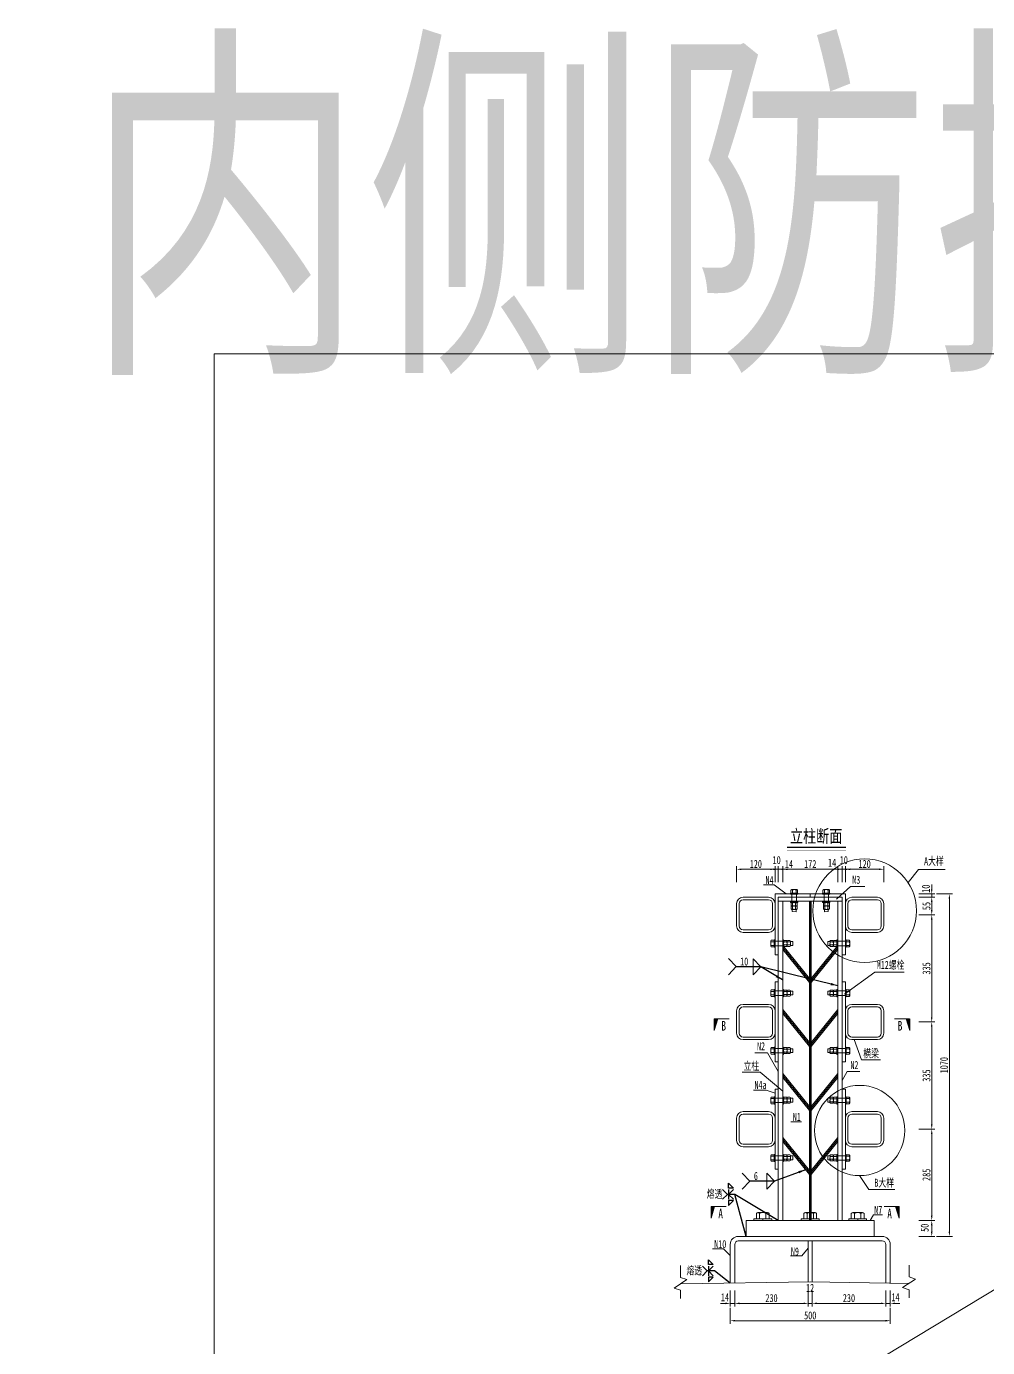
# Model space of a CAD drawing. Extents: x 98573 to 114325, y 0 to 100142.
# Drawn here: x 106449 to 109453, y 72406 to 76534 of the extents above; entities that cross this region are included whole.
import ezdxf
from ezdxf.enums import TextEntityAlignment as Align

# ---------------------------------------------------------------- set-up
doc = ezdxf.new("R2010")
doc.units = 0
doc.header["$MEASUREMENT"] = 0
doc.linetypes.add('DASHED', pattern=[0.75, 0.5, -0.25])
doc.layers.get('0').update_dxf_attribs({"lineweight": 13})
doc.layers.get('Defpoints').update_dxf_attribs({"color": 9, "lineweight": 5})
for name, color, linetype, lineweight in [('文字', 7, 'Continuous', 5), ('文字说明', 7, 'Continuous', 5), ('标注', 4, 'Continuous', 13), ('涪江 尺寸标注线', 4, 'Continuous', 13), ('涪江 钢板双线', 1, 'Continuous', 13), ('细线', 4, 'Continuous', 13), ('钢板双线', 1, 'Continuous', 13)]:
    doc.layers.add(name, color=color, linetype=linetype, lineweight=lineweight)
doc.layers.add('焊缝', color=7, linetype='Continuous')
doc.styles.add('EC', font='仿宋_GB2312.ttf', dxfattribs={"width": 0.75})
doc.styles.get("Standard").update_dxf_attribs({"font": '仿宋_GB2312.ttf', "width": 0.75})
doc.dimstyles.new('0.1', dxfattribs={"dimscale": 0, "dimtxt": 2.5, "dimasz": 1.5, "dimexe": 1, "dimexo": 1, "dimgap": 0.4, "dimtad": 1, "dimdec": 1, "dimdsep": 46, "dimtxsty": 'Standard', "dimcen": 0.2, "dimclrd": 256, "dimclre": 256, "dimclrt": 256, "dimadec": 3, "dimazin": 2, "dimtfac": 1, "dimtdec": 1, "dimtmove": 2, "dimatfit": 3, "dimfxl": 4, "dimfxlon": 1, "dimtolj": 1, "dimtzin": 0, "dimlwd": -1, "dimlwe": -1, "dimarcsym": 0})
doc.dimstyles.new('副本 ST2', dxfattribs={"dimscale": 0, "dimtxt": 2.5, "dimasz": 1.5, "dimexe": 1, "dimexo": 1, "dimgap": 0.6, "dimtad": 1, "dimdec": 0, "dimrnd": 0.1, "dimzin": 9, "dimdsep": 46, "dimtxsty": 'EC', "dimcen": 0, "dimclrd": 4, "dimclre": 4, "dimclrt": 7, "dimaunit": 1, "dimadec": 0, "dimazin": 0, "dimtfac": 0.04, "dimtdec": 0, "dimtix": 1, "dimtmove": 2, "dimatfit": 3, "dimfxl": 1, "dimtolj": 1, "dimtzin": 9, "dimarcsym": 0})

# ---------------------------------------------------------------- blocks, each defined once
blk = doc.blocks.new('m2')
at = {"layer": '钢板双线', "ltscale": 0.2}
for p, q in [((81074.4, 24797), (81067.4, 24797)), ((81074.5, 24785), (81067.5, 24785)), ((81098.7, 24802.8), (81096, 24802.8)), ((81098.7, 24780.1), (81096, 24780.1)), ((81098.7, 24802.8), (81098.7, 24780.1)), ((81122.7, 24798.2), (81098.7, 24798.2)), ((81122.7, 24784.2), (81098.7, 24784.2))]:
    blk.add_line(p, q, dxfattribs=at)
at = {"layer": '钢板双线'}
for p, q in [((81067.5, 24785), (81067.4, 24797)), ((81074.4, 24798), (81074.5, 24784)), ((81076.1, 24800.3), (81083.7, 24800.3)), ((81083.7, 24795.6), (81076.1, 24795.6)), ((81083.7, 24786.3), (81076.1, 24786.3)), ((81076.1, 24781.6), (81083.7, 24781.6)), ((81085.3, 24798), (81085.3, 24784)), ((81085.3, 24798), (81085.3, 24784)), ((81086.9, 24800.3), (81094.4, 24800.3)), ((81094.4, 24795.6), (81086.9, 24795.6)), ((81094.4, 24786.3), (81086.9, 24786.3)), ((81086.9, 24781.6), (81094.5, 24781.6)), ((81096, 24802.8), (81096, 24780.1)), ((81096, 24798), (81096.1, 24784)), ((81122.7, 24802.8), (81122.7, 24780.1)), ((81125.5, 24802.8), (81122.7, 24802.8)), ((81125.5, 24780.1), (81122.7, 24780.1)), ((81125.5, 24802.8), (81125.5, 24780.1)), ((81134.7, 24801.8), (81125.5, 24801.8)), ((81125.5, 24797.1), (81134.7, 24797.1)), ((81125.5, 24785.8), (81134.7, 24785.8)), ((81134.7, 24781.1), (81125.5, 24781.1)), ((81136.3, 24799.5), (81136.3, 24783.5))]:
    blk.add_line(p, q, dxfattribs=at)
at = {"layer": '钢板双线', "extrusion": (0, 0, -1)}
for centre, major_axis, ratio, start_param, end_param in [((81089.8, 24798), (-15.4, 0), 0.341432, -0.460921, 0.460921), ((81069.9, 24791), (-15.4, 0), 0.682865, 2.680671, 3.602514), ((81069.9, 24784), (-15.4, 0), 0.341432, 2.680671, 3.602514), ((81100.6, 24798), (-15.4, 0), 0.341432, -0.460921, 0.460921), ((81080.7, 24791), (-15.4, 0), 0.682865, 2.680671, 3.602514), ((81080.7, 24784), (-15.4, 0), 0.341432, 2.680671, 3.602514), ((81121, 24791.5), (15.4, 0), 0.829193, -0.460921, 0.460921), ((81121, 24783.5), (15.4, 0), 0.341432, -0.460921, 0.460921)]:
    blk.add_ellipse(centre, major_axis=major_axis, ratio=ratio, start_param=start_param, end_param=end_param, dxfattribs=at)
at = {"layer": '钢板双线'}
for centre, major_axis, ratio, start_param, end_param in [((81089.8, 24791), (15.4, 0), 0.682865, 2.680671, 3.602514), ((81089.8, 24784), (15.4, 0), 0.341432, 2.680671, 3.602514), ((81069.9, 24798), (15.4, 0), 0.341432, -0.460921, 0.460921), ((81100.6, 24791), (15.4, 0), 0.682865, 2.680671, 3.602514), ((81100.6, 24784), (15.4, 0), 0.341432, 2.680671, 3.602514), ((81080.7, 24798), (15.4, 0), 0.341432, -0.460921, 0.460921), ((81121, 24799.5), (-15.4, 0), 0.341432, 2.680671, 3.602514)]:
    blk.add_ellipse(centre, major_axis=major_axis, ratio=ratio, start_param=start_param, end_param=end_param, dxfattribs=at)
blk = doc.blocks.new('2')
blk.add_hatch(color=256).paths.add_polyline_path([(284.16, 510.9), (287.79, 509.77), (287.79, 510.9)])
for p, q in [((287.79, 510.9), (284.16, 510.9)), ((284.16, 510.9), (287.79, 509.77))]:
    blk.add_line(p, q)
at = {"const_width": 0.3}
blk.add_lwpolyline([(287.79, 506.15), (287.79, 510.9)], dxfattribs=at)
at = {"width": 0.7}
blk.add_attdef('A', text='', height=3.5, dxfattribs=at).set_placement((285.6, 507.89), align=Align.MIDDLE_CENTER)
blk = doc.blocks.new('*D1209')
at = {"layer": 'Defpoints', "color": 0, "transparency": 16777216}
for p in [(108984, 73823.1), (108984, 73813.1), (109278.7, 73813.1)]:
    blk.add_point(p, dxfattribs=at)
at = {"layer": '标注', "transparency": 16777216}
for p, q in [((109238.7, 73823.1), (109288.7, 73823.1)), ((109238.7, 73813.1), (109288.7, 73813.1))]:
    blk.add_line(p, q, dxfattribs=at)
at = {"layer": '标注', "color": 4, "transparency": 16777216}
for p, q in [((109278.7, 73838.1), (109278.7, 73853.1)), ((109278.7, 73823.1), (109278.7, 73813.1)), ((109278.7, 73798.1), (109278.7, 73783.1))]:
    blk.add_line(p, q, dxfattribs=at)
for points in [[(109276.2, 73838.1), (109281.2, 73838.1), (109278.7, 73823.1)], [(109276.2, 73798.1), (109281.2, 73798.1), (109278.7, 73813.1)]]:
    blk.add_solid(points, dxfattribs=at)
at = {"layer": '标注', "transparency": 16777216, "insert": (109260.6, 73839.6), "char_height": 25, "attachment_point": 5, "rotation": 90}
blk.add_mtext('\\A1;10', dxfattribs=at)
blk = doc.blocks.new('*D950')
at = {"layer": 'Defpoints', "color": 0, "transparency": 16777216}
for p in [(108984, 73813.1), (109108.9, 73758.1), (109278.7, 73758.1)]:
    blk.add_point(p, dxfattribs=at)
at = {"layer": '标注', "transparency": 16777216}
for p, q in [((109238.7, 73813.1), (109288.7, 73813.1)), ((109238.7, 73758.1), (109288.7, 73758.1))]:
    blk.add_line(p, q, dxfattribs=at)
at = {"layer": '标注', "color": 4, "transparency": 16777216}
blk.add_line((109278.7, 73798.1), (109278.7, 73773.1), dxfattribs=at)
for points in [[(109276.2, 73798.1), (109281.2, 73798.1), (109278.7, 73813.1)], [(109276.2, 73773.1), (109281.2, 73773.1), (109278.7, 73758.1)]]:
    blk.add_solid(points, dxfattribs=at)
at = {"layer": '标注', "transparency": 16777216, "insert": (109262.2, 73785.6), "char_height": 25, "attachment_point": 5, "rotation": 90}
blk.add_mtext('\\A1;55', dxfattribs=at)
blk = doc.blocks.new('*D951')
at = {"layer": 'Defpoints', "color": 0, "transparency": 16777216}
for p in [(109108.9, 73758.1), (109108.9, 73423.1), (109278.7, 73423.1)]:
    blk.add_point(p, dxfattribs=at)
at = {"layer": '标注', "transparency": 16777216}
for p, q in [((109238.7, 73758.1), (109288.7, 73758.1)), ((109238.7, 73423.1), (109288.7, 73423.1))]:
    blk.add_line(p, q, dxfattribs=at)
at = {"layer": '标注', "color": 4, "transparency": 16777216}
blk.add_line((109278.7, 73743.1), (109278.7, 73438.1), dxfattribs=at)
for points in [[(109276.2, 73743.1), (109281.2, 73743.1), (109278.7, 73758.1)], [(109276.2, 73438.1), (109281.2, 73438.1), (109278.7, 73423.1)]]:
    blk.add_solid(points, dxfattribs=at)
at = {"layer": '标注', "transparency": 16777216, "insert": (109262.2, 73590.6), "char_height": 25, "attachment_point": 5, "rotation": 90}
blk.add_mtext('\\A1;335', dxfattribs=at)
blk = doc.blocks.new('*D952')
at = {"layer": 'Defpoints', "color": 0, "transparency": 16777216}
for p in [(109108.9, 73423.1), (109108.9, 73088.1), (109278.7, 73088.1)]:
    blk.add_point(p, dxfattribs=at)
at = {"layer": '标注', "transparency": 16777216}
for p, q in [((109238.7, 73423.1), (109288.7, 73423.1)), ((109238.7, 73088.1), (109288.7, 73088.1))]:
    blk.add_line(p, q, dxfattribs=at)
at = {"layer": '标注', "color": 4, "transparency": 16777216}
blk.add_line((109278.7, 73408.1), (109278.7, 73103.1), dxfattribs=at)
for points in [[(109276.2, 73408.1), (109281.2, 73408.1), (109278.7, 73423.1)], [(109276.2, 73103.1), (109281.2, 73103.1), (109278.7, 73088.1)]]:
    blk.add_solid(points, dxfattribs=at)
at = {"layer": '标注', "transparency": 16777216, "insert": (109262.2, 73255.6), "char_height": 25, "attachment_point": 5, "rotation": 90}
blk.add_mtext('\\A1;335', dxfattribs=at)
blk = doc.blocks.new('*D1202')
at = {"layer": 'Defpoints', "color": 0, "transparency": 16777216}
for p in [(109108.9, 73088.1), (109068.1, 72803.1), (109278.7, 72803.1)]:
    blk.add_point(p, dxfattribs=at)
at = {"layer": '标注', "transparency": 16777216}
for p, q in [((109238.7, 73088.1), (109288.7, 73088.1)), ((109238.7, 72803.1), (109288.7, 72803.1))]:
    blk.add_line(p, q, dxfattribs=at)
at = {"layer": '标注', "color": 4, "transparency": 16777216}
blk.add_line((109278.7, 73073.1), (109278.7, 72818.1), dxfattribs=at)
for points in [[(109276.2, 73073.1), (109281.2, 73073.1), (109278.7, 73088.1)], [(109276.2, 72818.1), (109281.2, 72818.1), (109278.7, 72803.1)]]:
    blk.add_solid(points, dxfattribs=at)
at = {"layer": '标注', "transparency": 16777216, "insert": (109262.2, 72945.6), "char_height": 25, "attachment_point": 5, "rotation": 90}
blk.add_mtext('\\A1;285', dxfattribs=at)
blk = doc.blocks.new('*D1203')
at = {"layer": 'Defpoints', "color": 0, "transparency": 16777216}
for p in [(109046.9, 72803.1), (109044.1, 72753.1), (109278.7, 72753.1)]:
    blk.add_point(p, dxfattribs=at)
at = {"layer": '标注', "transparency": 16777216}
for p, q in [((109238.7, 72803.1), (109288.7, 72803.1)), ((109238.7, 72753.1), (109288.7, 72753.1))]:
    blk.add_line(p, q, dxfattribs=at)
at = {"layer": '标注', "color": 4, "transparency": 16777216}
blk.add_line((109278.7, 72788.1), (109278.7, 72768.1), dxfattribs=at)
for points in [[(109276.2, 72788.1), (109281.2, 72788.1), (109278.7, 72803.1)], [(109276.2, 72768.1), (109281.2, 72768.1), (109278.7, 72753.1)]]:
    blk.add_solid(points, dxfattribs=at)
at = {"layer": '标注', "transparency": 16777216, "insert": (109256.8, 72780), "char_height": 25, "attachment_point": 5, "rotation": 90}
blk.add_mtext('\\A1;50', dxfattribs=at)
blk = doc.blocks.new('*D953')
at = {"layer": 'Defpoints', "color": 0, "transparency": 16777216}
for p in [(108788.9, 73900.3), (108668.9, 73766.9), (108788.9, 73766.9)]:
    blk.add_point(p, dxfattribs=at)
at = {"layer": '标注', "transparency": 16777216}
for p, q in [((108668.9, 73860.3), (108668.9, 73910.3)), ((108788.9, 73860.3), (108788.9, 73910.3))]:
    blk.add_line(p, q, dxfattribs=at)
at = {"layer": '标注', "color": 4, "transparency": 16777216}
blk.add_line((108683.9, 73900.3), (108773.9, 73900.3), dxfattribs=at)
for points in [[(108683.9, 73902.8), (108683.9, 73897.8), (108668.9, 73900.3)], [(108773.9, 73902.8), (108773.9, 73897.8), (108788.9, 73900.3)]]:
    blk.add_solid(points, dxfattribs=at)
at = {"layer": '标注', "transparency": 16777216, "insert": (108728.9, 73916.8), "char_height": 25, "attachment_point": 5}
blk.add_mtext('\\A1;120', dxfattribs=at)
blk = doc.blocks.new('*D954')
at = {"layer": 'Defpoints', "color": 0, "transparency": 16777216}
for p in [(108798.9, 73900.3), (108788.9, 73766.9), (108798.9, 73766.9)]:
    blk.add_point(p, dxfattribs=at)
at = {"layer": '标注', "color": 4, "transparency": 16777216}
for p, q in [((108773.9, 73900.3), (108758.9, 73900.3)), ((108788.9, 73900.3), (108798.9, 73900.3)), ((108813.9, 73900.3), (108828.9, 73900.3))]:
    blk.add_line(p, q, dxfattribs=at)
at = {"layer": '标注', "transparency": 16777216}
for p, q in [((108788.9, 73860.3), (108788.9, 73910.3)), ((108798.9, 73860.3), (108798.9, 73910.3))]:
    blk.add_line(p, q, dxfattribs=at)
at = {"layer": '标注', "color": 4, "transparency": 16777216}
for points in [[(108773.9, 73902.8), (108773.9, 73897.8), (108788.9, 73900.3)], [(108813.9, 73902.8), (108813.9, 73897.8), (108798.9, 73900.3)]]:
    blk.add_solid(points, dxfattribs=at)
at = {"layer": '标注', "transparency": 16777216, "insert": (108793.9, 73928.8), "char_height": 25, "attachment_point": 5}
blk.add_mtext('\\A1;10', dxfattribs=at)
blk = doc.blocks.new('*D955')
at = {"layer": 'Defpoints', "color": 0, "transparency": 16777216}
for p in [(108812.9, 73900.3), (108798.9, 73766.9), (108812.9, 73766.9)]:
    blk.add_point(p, dxfattribs=at)
at = {"layer": '标注', "color": 4, "transparency": 16777216}
for p, q in [((108783.9, 73900.3), (108768.9, 73900.3)), ((108798.9, 73900.3), (108812.9, 73900.3)), ((108827.9, 73900.3), (108842.9, 73900.3))]:
    blk.add_line(p, q, dxfattribs=at)
at = {"layer": '标注', "transparency": 16777216}
for p, q in [((108798.9, 73860.3), (108798.9, 73910.3)), ((108812.9, 73860.3), (108812.9, 73910.3))]:
    blk.add_line(p, q, dxfattribs=at)
at = {"layer": '标注', "color": 4, "transparency": 16777216}
for points in [[(108783.9, 73902.8), (108783.9, 73897.8), (108798.9, 73900.3)], [(108827.9, 73902.8), (108827.9, 73897.8), (108812.9, 73900.3)]]:
    blk.add_solid(points, dxfattribs=at)
at = {"layer": '标注', "transparency": 16777216, "insert": (108832.5, 73916.7), "char_height": 25, "attachment_point": 5}
blk.add_mtext('\\A1;14', dxfattribs=at)
blk = doc.blocks.new('*D1204')
at = {"layer": 'Defpoints', "color": 0, "transparency": 16777216}
for p in [(108984.9, 73900.3), (108812.9, 73766.9), (108984.9, 73766.9)]:
    blk.add_point(p, dxfattribs=at)
at = {"layer": '标注', "transparency": 16777216}
for p, q in [((108812.9, 73860.3), (108812.9, 73910.3)), ((108984.9, 73860.3), (108984.9, 73910.3))]:
    blk.add_line(p, q, dxfattribs=at)
at = {"layer": '标注', "color": 4, "transparency": 16777216}
blk.add_line((108827.9, 73900.3), (108969.9, 73900.3), dxfattribs=at)
for points in [[(108827.9, 73902.8), (108827.9, 73897.8), (108812.9, 73900.3)], [(108969.9, 73902.8), (108969.9, 73897.8), (108984.9, 73900.3)]]:
    blk.add_solid(points, dxfattribs=at)
at = {"layer": '标注', "transparency": 16777216, "insert": (108898.9, 73916.8), "char_height": 25, "attachment_point": 5}
blk.add_mtext('\\A1;172', dxfattribs=at)
blk = doc.blocks.new('*D1205')
at = {"layer": 'Defpoints', "color": 0, "transparency": 16777216}
for p in [(108984.9, 73900.3), (108984.9, 73785.6), (108998.9, 73785.6)]:
    blk.add_point(p, dxfattribs=at)
at = {"layer": '标注', "color": 4, "transparency": 16777216}
for p, q in [((108969.9, 73900.3), (108954.9, 73900.3)), ((108998.9, 73900.3), (108984.9, 73900.3)), ((109013.9, 73900.3), (109028.9, 73900.3))]:
    blk.add_line(p, q, dxfattribs=at)
at = {"layer": '标注', "transparency": 16777216}
for p, q in [((108984.9, 73860.3), (108984.9, 73910.3)), ((108998.9, 73860.3), (108998.9, 73910.3))]:
    blk.add_line(p, q, dxfattribs=at)
at = {"layer": '标注', "color": 4, "transparency": 16777216}
for points in [[(108969.9, 73902.8), (108969.9, 73897.8), (108984.9, 73900.3)], [(109013.9, 73902.8), (109013.9, 73897.8), (108998.9, 73900.3)]]:
    blk.add_solid(points, dxfattribs=at)
at = {"layer": '标注', "transparency": 16777216, "insert": (108967.2, 73920.9), "char_height": 25, "attachment_point": 5}
blk.add_mtext('\\A1;14', dxfattribs=at)
blk = doc.blocks.new('*D1206')
at = {"layer": 'Defpoints', "color": 0, "transparency": 16777216}
for p in [(109008.9, 73900.3), (108998.9, 73771.6), (109008.9, 73771.6)]:
    blk.add_point(p, dxfattribs=at)
at = {"layer": '标注', "color": 4, "transparency": 16777216}
for p, q in [((108983.9, 73900.3), (108968.9, 73900.3)), ((108998.9, 73900.3), (109008.9, 73900.3)), ((109023.9, 73900.3), (109038.9, 73900.3))]:
    blk.add_line(p, q, dxfattribs=at)
at = {"layer": '标注', "transparency": 16777216}
for p, q in [((108998.9, 73860.3), (108998.9, 73910.3)), ((109008.9, 73860.3), (109008.9, 73910.3))]:
    blk.add_line(p, q, dxfattribs=at)
at = {"layer": '标注', "color": 4, "transparency": 16777216}
for points in [[(108983.9, 73902.8), (108983.9, 73897.8), (108998.9, 73900.3)], [(109023.9, 73902.8), (109023.9, 73897.8), (109008.9, 73900.3)]]:
    blk.add_solid(points, dxfattribs=at)
at = {"layer": '标注', "transparency": 16777216, "insert": (109003.9, 73928.8), "char_height": 25, "attachment_point": 5}
blk.add_mtext('\\A1;10', dxfattribs=at)
blk = doc.blocks.new('*D956')
at = {"layer": 'Defpoints', "color": 0, "transparency": 16777216}
for p in [(109128.9, 73900.3), (109008.9, 73771.6), (109128.9, 73771.6)]:
    blk.add_point(p, dxfattribs=at)
at = {"layer": '标注', "transparency": 16777216}
for p, q in [((109008.9, 73860.3), (109008.9, 73910.3)), ((109128.9, 73860.3), (109128.9, 73910.3))]:
    blk.add_line(p, q, dxfattribs=at)
at = {"layer": '标注', "color": 4, "transparency": 16777216}
blk.add_line((109023.9, 73900.3), (109113.9, 73900.3), dxfattribs=at)
for points in [[(109023.9, 73902.8), (109023.9, 73897.8), (109008.9, 73900.3)], [(109113.9, 73902.8), (109113.9, 73897.8), (109128.9, 73900.3)]]:
    blk.add_solid(points, dxfattribs=at)
at = {"layer": '标注', "transparency": 16777216, "insert": (109068.9, 73916.8), "char_height": 25, "attachment_point": 5}
blk.add_mtext('\\A1;120', dxfattribs=at)
blk = doc.blocks.new('*D934')
at = {"layer": 'Defpoints', "color": 0, "transparency": 16777216}
for p in [(108984, 73823.1), (109333.9, 73823.1), (109098.9, 72753.1)]:
    blk.add_point(p, dxfattribs=at)
at = {"layer": '标注', "transparency": 16777216}
for p, q in [((109293.9, 73823.1), (109343.9, 73823.1)), ((109293.9, 72753.1), (109343.9, 72753.1))]:
    blk.add_line(p, q, dxfattribs=at)
at = {"layer": '标注', "color": 4, "transparency": 16777216}
blk.add_line((109333.9, 72768.1), (109333.9, 73808.1), dxfattribs=at)
for points in [[(109331.4, 73808.1), (109336.4, 73808.1), (109333.9, 73823.1)], [(109331.4, 72768.1), (109336.4, 72768.1), (109333.9, 72753.1)]]:
    blk.add_solid(points, dxfattribs=at)
at = {"layer": '标注', "transparency": 16777216, "insert": (109317.4, 73288.1), "char_height": 25, "attachment_point": 5, "rotation": 90}
blk.add_mtext('\\A1;1070', dxfattribs=at)
blk = doc.blocks.new('ls')
at = {"color": 4}
blk.add_line((0, 0), (0, 5), dxfattribs=at)
at = {"layer": '涪江 钢板双线', "color": 4}
for p, q in [((-28, 5), (28, 5)), ((-28, 5), (-28, 0)), ((-28, 0), (28, 0)), ((-20, 21.6), (-20, 5)), ((-18.7, 5), (18.7, 5)), ((-15, 25), (15, 25)), ((-14, 5), (14, 5)), ((-10, 5), (-10, 21.6)), ((10, 5), (10, 21.6)), ((20, 21.6), (20, 5)), ((28, 5), (28, 0))]:
    blk.add_line(p, q, dxfattribs=at)
blk.add_ellipse((-15, -7.9), major_axis=(0, 32.9), ratio=0.341432, start_param=-0.460921, end_param=0.460921, dxfattribs=at)
at = {"layer": '涪江 钢板双线', "color": 4, "extrusion": (0, 0, -1)}
for centre, ratio in [((0, -7.9), 0.682865), ((15, -7.9), 0.341432)]:
    blk.add_ellipse(centre, major_axis=(0, 32.9), ratio=ratio, start_param=-0.460921, end_param=0.460921, dxfattribs=at)
blk = doc.blocks.new('*D1131')
at = {"layer": 'Defpoints', "color": 0, "transparency": 16777216}
for p in [(108648.9, 72667.6), (108662.9, 72667.6), (108662.9, 72543.8)]:
    blk.add_point(p, dxfattribs=at)
at = {"layer": '标注', "transparency": 16777216}
for p, q in [((108648.9, 72583.8), (108648.9, 72533.8)), ((108662.9, 72583.8), (108662.9, 72533.8))]:
    blk.add_line(p, q, dxfattribs=at)
at = {"layer": '标注', "color": 4, "transparency": 16777216}
for p, q in [((108633.9, 72543.8), (108618.9, 72543.8)), ((108648.9, 72543.8), (108662.9, 72543.8)), ((108677.9, 72543.8), (108692.9, 72543.8))]:
    blk.add_line(p, q, dxfattribs=at)
for points in [[(108633.9, 72546.3), (108633.9, 72541.3), (108648.9, 72543.8)], [(108677.9, 72546.3), (108677.9, 72541.3), (108662.9, 72543.8)]]:
    blk.add_solid(points, dxfattribs=at)
at = {"layer": '标注', "transparency": 16777216, "insert": (108632.5, 72562.9), "char_height": 25, "attachment_point": 5}
blk.add_mtext('\\A1;14', dxfattribs=at)
blk = doc.blocks.new('*D1132')
at = {"layer": 'Defpoints', "color": 0, "transparency": 16777216}
for p in [(108662.9, 72667.6), (108892.9, 72667.6), (108892.9, 72543.8)]:
    blk.add_point(p, dxfattribs=at)
at = {"layer": '标注', "transparency": 16777216}
for p, q in [((108662.9, 72583.8), (108662.9, 72533.8)), ((108892.9, 72583.8), (108892.9, 72533.8))]:
    blk.add_line(p, q, dxfattribs=at)
at = {"layer": '标注', "color": 4, "transparency": 16777216}
blk.add_line((108677.9, 72543.8), (108877.9, 72543.8), dxfattribs=at)
for points in [[(108677.9, 72546.3), (108677.9, 72541.3), (108662.9, 72543.8)], [(108877.9, 72546.3), (108877.9, 72541.3), (108892.9, 72543.8)]]:
    blk.add_solid(points, dxfattribs=at)
at = {"layer": '标注', "transparency": 16777216, "insert": (108777.9, 72560.3), "char_height": 25, "attachment_point": 5}
blk.add_mtext('\\A1;230', dxfattribs=at)
blk = doc.blocks.new('*D1133')
at = {"layer": 'Defpoints', "color": 0, "transparency": 16777216}
for p in [(108892.9, 72660.7), (108904.9, 72660.7), (108904.9, 72543.8)]:
    blk.add_point(p, dxfattribs=at)
at = {"layer": '标注', "transparency": 16777216}
for p, q in [((108892.9, 72583.8), (108892.9, 72533.8)), ((108904.9, 72583.8), (108904.9, 72533.8))]:
    blk.add_line(p, q, dxfattribs=at)
at = {"layer": '标注', "color": 4, "transparency": 16777216}
for p, q in [((108877.9, 72543.8), (108862.9, 72543.8)), ((108892.9, 72543.8), (108904.9, 72543.8)), ((108919.9, 72543.8), (108934.9, 72543.8))]:
    blk.add_line(p, q, dxfattribs=at)
for points in [[(108877.9, 72546.3), (108877.9, 72541.3), (108892.9, 72543.8)], [(108919.9, 72546.3), (108919.9, 72541.3), (108904.9, 72543.8)]]:
    blk.add_solid(points, dxfattribs=at)
at = {"layer": '标注', "transparency": 16777216, "insert": (108898.4, 72592.2), "char_height": 25, "attachment_point": 5}
blk.add_mtext('\\A1;12', dxfattribs=at)
blk = doc.blocks.new('*D902')
at = {"layer": 'Defpoints', "color": 0, "transparency": 16777216}
for p in [(109134.9, 72667.6), (109148.9, 72667.6), (109134.9, 72543.8)]:
    blk.add_point(p, dxfattribs=at)
at = {"layer": '标注', "transparency": 16777216}
for p, q in [((109134.9, 72583.8), (109134.9, 72533.8)), ((109148.9, 72583.8), (109148.9, 72533.8))]:
    blk.add_line(p, q, dxfattribs=at)
at = {"layer": '标注', "color": 4, "transparency": 16777216}
for p, q in [((109119.9, 72543.8), (109104.9, 72543.8)), ((109148.9, 72543.8), (109134.9, 72543.8)), ((109163.9, 72543.8), (109178.9, 72543.8))]:
    blk.add_line(p, q, dxfattribs=at)
for points in [[(109119.9, 72546.3), (109119.9, 72541.3), (109134.9, 72543.8)], [(109163.9, 72546.3), (109163.9, 72541.3), (109148.9, 72543.8)]]:
    blk.add_solid(points, dxfattribs=at)
at = {"layer": '标注', "transparency": 16777216, "insert": (109165.3, 72562.9), "char_height": 25, "attachment_point": 5}
blk.add_mtext('\\A1;14', dxfattribs=at)
blk = doc.blocks.new('*D903')
at = {"layer": 'Defpoints', "color": 0, "transparency": 16777216}
for p in [(108904.9, 72667.6), (109134.9, 72667.6), (108904.9, 72543.8)]:
    blk.add_point(p, dxfattribs=at)
at = {"layer": '标注', "transparency": 16777216}
for p, q in [((108904.9, 72583.8), (108904.9, 72533.8)), ((109134.9, 72583.8), (109134.9, 72533.8))]:
    blk.add_line(p, q, dxfattribs=at)
at = {"layer": '标注', "color": 4, "transparency": 16777216}
blk.add_line((109119.9, 72543.8), (108919.9, 72543.8), dxfattribs=at)
for points in [[(108919.9, 72546.3), (108919.9, 72541.3), (108904.9, 72543.8)], [(109119.9, 72546.3), (109119.9, 72541.3), (109134.9, 72543.8)]]:
    blk.add_solid(points, dxfattribs=at)
at = {"layer": '标注', "transparency": 16777216, "insert": (109019.9, 72560.3), "char_height": 25, "attachment_point": 5}
blk.add_mtext('\\A1;230', dxfattribs=at)
blk = doc.blocks.new('*D904')
at = {"layer": 'Defpoints', "color": 0, "transparency": 16777216}
for p in [(108648.9, 72667.6), (109148.9, 72667.6), (109148.9, 72489.6)]:
    blk.add_point(p, dxfattribs=at)
at = {"layer": '标注', "transparency": 16777216}
for p, q in [((108648.9, 72529.6), (108648.9, 72479.6)), ((109148.9, 72529.6), (109148.9, 72479.6))]:
    blk.add_line(p, q, dxfattribs=at)
at = {"layer": '标注', "color": 4, "transparency": 16777216}
blk.add_line((108663.9, 72489.6), (109133.9, 72489.6), dxfattribs=at)
for points in [[(108663.9, 72492.1), (108663.9, 72487.1), (108648.9, 72489.6)], [(109133.9, 72492.1), (109133.9, 72487.1), (109148.9, 72489.6)]]:
    blk.add_solid(points, dxfattribs=at)
at = {"layer": '标注', "transparency": 16777216, "insert": (108898.9, 72506.1), "char_height": 25, "attachment_point": 5}
blk.add_mtext('\\A1;500', dxfattribs=at)

msp = doc.modelspace()

# ---------------------------------------------------------------- linework, layer by layer
at = {"color": 1}
for p, q in [((108788.92296, 73823.08226), (108898.92296, 73823.08226)), ((108788.92296, 73823.08226), (108788.92296, 73633.08226)), ((109008.92296, 73823.08226), (108898.92296, 73823.08226)), ((108898.92296, 73813.08226), (108898.92296, 73823.08226)), ((109008.92296, 73823.08226), (109008.92296, 73633.08226)), ((108668.92296, 73793.08226), (108668.92296, 73723.08226)), ((108676.92296, 73793.08226), (108676.92296, 73723.08226)), ((108768.92296, 73813.08226), (108688.92296, 73813.08226)), ((108768.92296, 73805.08226), (108688.92296, 73805.08226)), ((108780.92296, 73723.08226), (108780.92296, 73793.08226)), ((108788.92296, 73723.08226), (108788.92296, 73793.08226)), ((108798.92296, 73813.08226), (108898.92296, 73813.08226)), ((108798.92296, 73813.08226), (108798.92296, 72803.08226)), ((108798.92296, 73801.08226), (108998.92296, 73801.08226)), ((108812.92296, 73801.08226), (108812.92296, 72803.08226)), ((108896.42296, 72803.08226), (108896.42296, 73801.08226)), ((108998.92296, 73813.08226), (108898.92296, 73813.08226)), ((108901.42296, 72803.08226), (108901.42296, 73801.08226)), ((108984.92296, 73801.08226), (108984.92296, 72803.08226)), ((108998.92296, 73813.08226), (108998.92296, 72803.08226)), ((109008.92296, 73723.08226), (109008.92296, 73793.08226)), ((109016.92296, 73723.08226), (109016.92296, 73793.08226)), ((109028.92296, 73813.08226), (109108.92296, 73813.08226)), ((109028.92296, 73805.08226), (109108.92296, 73805.08226)), ((109120.92296, 73793.08226), (109120.92296, 73723.08226)), ((109128.92296, 73793.08226), (109128.92296, 73723.08226)), ((108688.92296, 73711.08226), (108768.92296, 73711.08226)), ((108688.92296, 73703.08226), (108768.92296, 73703.08226)), ((109108.92296, 73711.08226), (109028.92296, 73711.08226)), ((109108.92296, 73703.08226), (109028.92296, 73703.08226)), ((108896.42296, 73559.43832), (108812.92296, 73662.55224)), ((108896.42296, 73546.7262), (108812.92296, 73649.84011)), ((108901.42296, 73559.43832), (108984.92296, 73662.55224)), ((108901.42296, 73546.7262), (108984.92296, 73649.84011)), ((108788.92296, 73633.08226), (108798.92296, 73633.08226)), ((108998.92296, 73633.08226), (109008.92296, 73633.08226)), ((108788.92296, 73548.08226), (108788.92296, 73298.08226)), ((108788.92296, 73548.08226), (108798.92296, 73548.08226)), ((108998.92296, 73548.08226), (109008.92296, 73548.08226)), ((109008.92296, 73548.08226), (109008.92296, 73298.08226)), ((108668.92296, 73458.08226), (108668.92296, 73388.08226)), ((108676.92296, 73458.08226), (108676.92296, 73388.08226)), ((108768.92296, 73478.08226), (108688.92296, 73478.08226)), ((108768.92296, 73470.08226), (108688.92296, 73470.08226)), ((108780.92296, 73388.08226), (108780.92296, 73458.08226)), ((108788.92296, 73388.08226), (108788.92296, 73458.08226)), ((108896.42296, 73359.43832), (108812.92296, 73462.55224)), ((108896.42296, 73346.7262), (108812.92296, 73449.84011)), ((108901.42296, 73359.43832), (108984.92296, 73462.55224)), ((108901.42296, 73346.7262), (108984.92296, 73449.84011)), ((109008.92296, 73388.08226), (109008.92296, 73458.08226)), ((109016.92296, 73388.08226), (109016.92296, 73458.08226)), ((109028.92296, 73478.08226), (109108.92296, 73478.08226)), ((109028.92296, 73470.08226), (109108.92296, 73470.08226)), ((109120.92296, 73458.08226), (109120.92296, 73388.08226)), ((109128.92296, 73458.08226), (109128.92296, 73388.08226)), ((108688.92296, 73376.08226), (108768.92296, 73376.08226)), ((108688.92296, 73368.08226), (108768.92296, 73368.08226)), ((109108.92296, 73376.08226), (109028.92296, 73376.08226)), ((109108.92296, 73368.08226), (109028.92296, 73368.08226)), ((108788.92296, 73298.08226), (108798.92296, 73298.08226)), ((108998.92296, 73298.08226), (109008.92296, 73298.08226)), ((108896.42296, 73159.43832), (108812.92296, 73262.55224)), ((108896.42296, 73146.7262), (108812.92296, 73249.84011)), ((108901.42296, 73159.43832), (108984.92296, 73262.55224)), ((108901.42296, 73146.7262), (108984.92296, 73249.84011)), ((108788.92296, 73213.08226), (108788.92296, 72963.08226)), ((108788.92296, 73213.08226), (108798.92296, 73213.08226)), ((108998.92296, 73213.08226), (109008.92296, 73213.08226)), ((109008.92296, 73213.08226), (109008.92296, 72963.08226)), ((108668.92296, 73123.08226), (108668.92296, 73053.08226)), ((108676.92296, 73123.08226), (108676.92296, 73053.08226)), ((108768.92296, 73143.08226), (108688.92296, 73143.08226)), ((108768.92296, 73135.08226), (108688.92296, 73135.08226)), ((108780.92296, 73053.08226), (108780.92296, 73123.08226)), ((108788.92296, 73053.08226), (108788.92296, 73123.08226)), ((109008.92296, 73053.08226), (109008.92296, 73123.08226)), ((109016.92296, 73053.08226), (109016.92296, 73123.08226)), ((109028.92296, 73143.08226), (109108.92296, 73143.08226)), ((109028.92296, 73135.08226), (109108.92296, 73135.08226)), ((109120.92296, 73123.08226), (109120.92296, 73053.08226)), ((109128.92296, 73123.08226), (109128.92296, 73053.08226)), ((108688.92296, 73041.08226), (108768.92296, 73041.08226)), ((108688.92296, 73033.08226), (108768.92296, 73033.08226)), ((108896.42296, 72959.43832), (108812.92296, 73062.55224)), ((108896.42296, 72946.7262), (108812.92296, 73049.84011)), ((108901.42296, 72959.43832), (108984.92296, 73062.55224)), ((108901.42296, 72946.7262), (108984.92296, 73049.84011)), ((109108.92296, 73041.08226), (109028.92296, 73041.08226)), ((109108.92296, 73033.08226), (109028.92296, 73033.08226)), ((108788.92296, 72963.08226), (108798.92296, 72963.08226)), ((108998.92296, 72963.08226), (109008.92296, 72963.08226)), ((108698.92296, 72803.08226), (109098.92296, 72803.08226)), ((108698.92296, 72803.08226), (108698.92296, 72753.08226)), ((108698.92296, 72803.08226), (108698.92296, 72753.08226)), ((109098.92296, 72803.08226), (109098.92296, 72753.08226)), ((108673.92264, 72753.08226), (109123.92285, 72753.08226)), ((108648.92285, 72728.08226), (108648.92285, 72607.16447)), ((108662.92285, 72728.08226), (108662.92285, 72607.16447)), ((108673.92264, 72739.08226), (109123.92285, 72739.08226)), ((108892.92274, 72611.00447), (108892.92274, 72739.08226)), ((108904.92274, 72610.82447), (108904.92274, 72739.08226)), ((109134.92285, 72728.08226), (109134.92285, 72607.16447)), ((109148.92285, 72728.08226), (109148.92285, 72607.16447))]:
    msp.add_line(p, q, dxfattribs=at)
for p, q in [((108643.03986, 73621.13432), (108667.19837, 73596.01175)), ((108720.52274, 73620.9165), (108744.68125, 73595.79394)), ((108720.52274, 73620.9165), (108720.55806, 73595.79394)), ((108643.03986, 73570.88919), (108667.19837, 73596.01175)), ((108720.52274, 73570.67138), (108744.68125, 73595.79394)), ((108720.52274, 73570.67138), (108720.55806, 73595.79394)), ((108685.83729, 72951.01705), (108709.9958, 72925.89449)), ((108763.32016, 72950.79923), (108787.47867, 72925.67667)), ((108763.32016, 72950.79923), (108763.35549, 72925.67667)), ((108685.83729, 72900.77193), (108709.9958, 72925.89449)), ((108763.32016, 72900.55411), (108787.47867, 72925.67667)), ((108763.32016, 72900.55411), (108763.35549, 72925.67667)), ((108493.34574, 72604.83081), (108898.92285, 72610.91447)), ((109207.68005, 72606.28311), (108898.92285, 72610.91447))]:
    msp.add_line(p, q)
for centre, radius, start, end in [((108688.92296, 73793.08226), 20, 90, 180), ((108688.92296, 73793.08226), 12, 90, 180), ((108768.92296, 73793.08226), 20, 0, 90), ((108768.92296, 73793.08226), 12, 0, 90), ((109028.92296, 73793.08226), 20, 90, 180), ((109028.92296, 73793.08226), 12, 90, 180), ((109108.92296, 73793.08226), 20, 0, 90), ((109108.92296, 73793.08226), 12, 0, 90), ((108688.92296, 73723.08226), 20, 180, 270), ((108688.92296, 73723.08226), 12, 180, 270), ((108768.92296, 73723.08226), 20, 270, 0), ((108768.92296, 73723.08226), 12, 270, 0), ((109028.92296, 73723.08226), 20, 180, 270), ((109028.92296, 73723.08226), 12, 180, 270), ((109108.92296, 73723.08226), 20, 270, 0), ((109108.92296, 73723.08226), 12, 270, 0), ((108688.92296, 73458.08226), 20, 90, 180), ((108688.92296, 73458.08226), 12, 90, 180), ((108768.92296, 73458.08226), 20, 0, 90), ((108768.92296, 73458.08226), 12, 0, 90), ((109028.92296, 73458.08226), 20, 90, 180), ((109028.92296, 73458.08226), 12, 90, 180), ((109108.92296, 73458.08226), 20, 0, 90), ((109108.92296, 73458.08226), 12, 0, 90), ((108688.92296, 73388.08226), 20, 180, 270), ((108688.92296, 73388.08226), 12, 180, 270), ((108768.92296, 73388.08226), 20, 270, 0), ((108768.92296, 73388.08226), 12, 270, 0), ((109028.92296, 73388.08226), 20, 180, 270), ((109028.92296, 73388.08226), 12, 180, 270), ((109108.92296, 73388.08226), 20, 270, 0), ((109108.92296, 73388.08226), 12, 270, 0), ((108688.92296, 73123.08226), 20, 90, 180), ((108688.92296, 73123.08226), 12, 90, 180), ((108768.92296, 73123.08226), 20, 0, 90), ((108768.92296, 73123.08226), 12, 0, 90), ((109028.92296, 73123.08226), 20, 90, 180), ((109028.92296, 73123.08226), 12, 90, 180), ((109108.92296, 73123.08226), 20, 0, 90), ((109108.92296, 73123.08226), 12, 0, 90), ((108688.92296, 73053.08226), 20, 180, 270), ((108688.92296, 73053.08226), 12, 180, 270), ((108768.92296, 73053.08226), 20, 270, 0), ((108768.92296, 73053.08226), 12, 270, 0), ((109028.92296, 73053.08226), 20, 180, 270), ((109028.92296, 73053.08226), 12, 180, 270), ((109108.92296, 73053.08226), 20, 270, 0), ((109108.92296, 73053.08226), 12, 270, 0), ((108673.92285, 72728.08226), 25, 90, 180), ((109123.92285, 72728.08226), 25, 360, 90), ((108673.92285, 72728.08226), 11, 90, 180), ((109123.92285, 72728.08226), 11, 360, 90)]:
    msp.add_arc(centre, radius, start, end, dxfattribs=at)
at = {"layer": 'Defpoints'}
for p, q in [((108898.92296, 72803.08226), (108898.92296, 73801.08226)), ((108896.42296, 73553.08226), (108812.92296, 73656.19617)), ((108901.42296, 73553.08226), (108984.92296, 73656.19617)), ((108896.42296, 73353.08226), (108812.92296, 73456.19617)), ((108901.42296, 73353.08226), (108984.92296, 73456.19617)), ((108896.42296, 73153.08226), (108812.92296, 73256.19617)), ((108901.42296, 73153.08226), (108984.92296, 73256.19617)), ((108896.42296, 72953.08226), (108812.92296, 73056.19617)), ((108901.42296, 72953.08226), (108984.92296, 73056.19617))]:
    msp.add_line(p, q, dxfattribs=at)
msp.add_lwpolyline([(107035.54507, 75510.62779), (114324.69552, 75510.62779), (114324.69552, 65984.74604), (107035.54507, 65984.74604)], close=True, dxfattribs=at)
at = {"layer": '文字', "const_width": 5}
msp.add_lwpolyline([(108826.53769, 73968.75849), (109010.48353, 73968.75849)], dxfattribs=at)
at = {"layer": '文字', "ltscale": 100, "const_width": 1.5}
msp.add_lwpolyline([(108826.53769, 73958.75849), (109010.48353, 73958.75849)], dxfattribs=at)
at = {"layer": '标注'}
msp.add_line((114324.69552, 75510.62779), (98573.01049, 66015.59917), dxfattribs=at)
msp.add_circle((109069.02296, 73770.72981), 161.96784, dxfattribs=at)
at = {"layer": '涪江 尺寸标注线'}
for points in [[(108493.45138, 72559.56218), (108493.34574, 72584.8308), (108473.34532, 72591.49748), (108513.34616, 72618.16414), (108493.34574, 72624.8308), (108493.34574, 72661.9306)], [(109207.78568, 72561.01448), (109207.68004, 72586.2831), (109187.67963, 72592.94978), (109227.68046, 72619.61644), (109207.68004, 72626.2831), (109207.68004, 72663.3829)]]:
    msp.add_lwpolyline(points, dxfattribs=at)
at = {"layer": '焊缝', "color": 4}
for p, q in [((108643.81577, 72903.96273), (108643.81577, 72919.08271)), ((108658.93576, 72903.96273), (108643.81577, 72919.08271)), ((108640.0776, 72884.52274), (108624.95762, 72899.64273)), ((108640.0776, 72884.52274), (108624.95762, 72869.40276)), ((108662.77071, 72884.52274), (108640.0776, 72884.52274)), ((108658.93576, 72903.96273), (108643.81577, 72903.96273)), ((108643.81577, 72884.52274), (108658.93576, 72899.64273)), ((108643.81577, 72899.64273), (108643.81577, 72869.40276)), ((108643.81577, 72884.52274), (108658.93576, 72869.40276)), ((108643.81577, 72865.08276), (108643.81577, 72849.96278)), ((108658.93576, 72865.08276), (108643.81577, 72865.08276)), ((108658.93576, 72865.08276), (108643.81577, 72849.96278)), ((108798.92296, 72803.08226), (108662.77071, 72884.52274)), ((108698.92296, 72753.08226), (108662.77071, 72884.52274)), ((108577.02611, 72645.44709), (108561.90612, 72660.56707)), ((108580.76428, 72664.88707), (108580.76428, 72680.00705)), ((108595.88427, 72664.88707), (108580.76428, 72680.00705)), ((108595.88427, 72664.88707), (108580.76428, 72664.88707)), ((108580.76428, 72645.44709), (108595.88427, 72660.56707)), ((108580.76428, 72660.56707), (108580.76428, 72630.3271)), ((108577.02611, 72645.44709), (108561.90612, 72630.3271)), ((108599.71922, 72645.44709), (108577.02611, 72645.44709)), ((108580.76428, 72645.44709), (108595.88427, 72630.3271)), ((108580.76428, 72626.00711), (108580.76428, 72610.88712)), ((108595.88427, 72626.00711), (108580.76428, 72626.00711)), ((108595.88427, 72626.00711), (108580.76428, 72610.88712)), ((108648.92285, 72607.16447), (108599.71922, 72645.44709))]:
    msp.add_line(p, q, dxfattribs=at)
for points in [[(108783.6343, 72809.08113), (108786.40629, 72813.71535), (108798.92296, 72803.08226)], [(108692.02343, 72767.98615), (108697.23007, 72769.41822), (108698.92296, 72753.08226)], [(108634.47902, 72614.98145), (108637.795, 72619.24339), (108648.92285, 72607.16447)]]:
    msp.add_solid(points, dxfattribs=at)
at = {"layer": '细线', "ltscale": 100, "extrusion": (0, 0, -1)}
for p, q in [((108753.16725, 73851.18264), (108786.64343, 73851.18264)), ((108823.29164, 73823.08226), (108786.64343, 73851.18264)), ((109036.47005, 73368.08226), (109058.74304, 73304.4297)), ((108721.4386, 73209.6852), (108761.38032, 73209.6852)), ((108788.92296, 73200.65817), (108761.38032, 73209.6852))]:
    msp.add_line(p, q, dxfattribs=at)
at = {"layer": '细线'}
for p, q in [((109024.49191, 73846.73545), (108980.5914, 73806.95291)), ((109024.49191, 73846.73545), (109069.35885, 73846.73545)), ((108725.77948, 73326.52137), (108765.21625, 73326.52137)), ((108765.21625, 73326.52137), (108798.92296, 73268.54081)), ((108742.6484, 73266.08782), (108685.709, 73266.08782)), ((108742.6484, 73266.08782), (108812.92296, 73207.14721)), ((109014.71375, 73267.86592), (108998.92296, 73240.7034)), ((109054.15052, 73267.86592), (109014.71375, 73267.86592)), ((108871.64593, 73111.45222), (108838.08685, 73111.45222)), ((109096.89652, 72820.28449), (109086.43339, 72803.08226)), ((109096.89652, 72820.28449), (109124.52642, 72820.28449)), ((108593.35776, 72714.38229), (108628.26484, 72714.38229)), ((108628.26484, 72714.38229), (108648.92285, 72693.38363)), ((108872.24522, 72691.90575), (108892.92274, 72716.21039)), ((108837.33814, 72691.90575), (108872.24522, 72691.90575))]:
    msp.add_line(p, q, dxfattribs=at)
at = {"layer": '细线', "ltscale": 100}
msp.add_line((109058.74304, 73304.4297), (109118.55411, 73304.4297), dxfattribs=at)
at = {"layer": '细线', "ltscale": 100, "extrusion": (0, 0, -1)}
for points in [[(-109204.57853, 73859.3767), (-109237.79959, 73899.59505), (-109321.17148, 73899.59505)], [(-109005.48147, 73509.9818), (-109101.32274, 73578.60891), (-109192.6536, 73578.60891)], [(-109053.26003, 72943.02805), (-109082.16748, 72899.56074), (-109163.10716, 72899.56074)]]:
    msp.add_lwpolyline(points, dxfattribs=at)
at = {"layer": '细线', "ltscale": 100}
msp.add_circle((109053.26003, 73083.99775), 140.9697, dxfattribs=at)

# ---------------------------------------------------------------- block references
ref = msp.add_blockref('2', (113707.34454, 70555.24459), dxfattribs=dict(xscale=10, yscale=10, zscale=10, rotation=90))
ref.add_attrib('A', 'B', dxfattribs={"height": 30, "width": 0.7}).set_placement((108628.44129, 73411.22626), align=Align.MIDDLE_CENTER)
ref = msp.add_blockref('2', (104100.77719, 70555.24459), dxfattribs=dict(xscale=-10, yscale=10, zscale=10, rotation=270))
ref.add_attrib('A', 'B', dxfattribs={"height": 30, "width": 0.7}).set_placement((109179.68044, 73411.22626), align=Align.MIDDLE_CENTER)
ref = msp.add_blockref('2', (113697.71059, 69968.51813), dxfattribs=dict(xscale=10, yscale=10, zscale=10, rotation=90))
ref.add_attrib('A', 'A', dxfattribs={"height": 30, "width": 0.7}).set_placement((108618.80734, 72824.4998), align=Align.MIDDLE_CENTER)
at = {"color": 3, "xscale": -1}
for p in [(108750.60363, 72803.08226), (108898.92296, 72803.08226)]:
    msp.add_blockref('ls', p, dxfattribs=at)
at = {"color": 3}
msp.add_blockref('ls', (109047.24228, 72803.08226), dxfattribs=at)
ref = msp.add_blockref('2', (104067.99942, 69968.51813), dxfattribs=dict(xscale=-10, yscale=10, zscale=10, rotation=270))
ref.add_attrib('A', 'A', dxfattribs={"height": 30, "width": 0.7}).set_placement((109146.90267, 72824.4998), align=Align.MIDDLE_CENTER)
at = {"layer": '标注', "linetype": 'DASHED', "xscale": -1}
for p, rotation in [((84057.46177, -7299.66643), 270), ((27886.17426, 98459.54345), 180), ((27886.17426, 98304.54345), 180), ((27886.17426, 98124.54345), 180), ((27886.17426, 97969.54345), 180), ((27886.17426, 97789.54345), 180)]:
    msp.add_blockref('m2', p, dxfattribs=dict(at, rotation=rotation))
at = {"layer": '标注', "linetype": 'DASHED'}
for p, rotation in [((133740.38414, -7299.66643), 90), ((189911.67165, 98459.54345), 180), ((189911.67165, 98304.54345), 180), ((189911.67165, 98124.54345), 180), ((189911.67165, 97969.54345), 180), ((189911.67165, 97789.54345), 180)]:
    msp.add_blockref('m2', p, dxfattribs=dict(at, rotation=rotation))

# ---------------------------------------------------------------- texts
at = {"layer": 'Defpoints', "width": 0.75}
msp.add_text('内侧防撞护栏2', height=861.156174, dxfattribs=at).set_placement((106629.45573, 75541.48092))
at = {"layer": '文字说明', "width": 0.75}
msp.add_text('立柱断面', height=40, dxfattribs=at).set_placement((108835.56636, 73983.75849))
at = {"layer": '标注', "width": 0.7}
for s, p in [('A大样', (109254.70637, 73913.05567)), ('N4', (108758.99729, 73853.98143)), ('N3', (109030.33275, 73855.0282)), ('10', (108680.05507, 73599.62072)), ('M12螺栓', (109106.90317, 73589.02047)), ('N2', (108732.55632, 73334.81412)), ('横梁', (109064.63736, 73312.46709)), ('立柱', (108690.35239, 73273.1277)), ('N2', (109024.3872, 73276.15867)), ('N4a', (108724.56661, 73214.0259)), ('N1', (108844.36158, 73114.14852)), ('6', (108722.8525, 72929.50346)), ('B大样', (109099.46327, 72908.31324)), ('熔透', (108575.02498, 72873.22946)), ('N7', (109099.0697, 72823.31945)), ('N10', (108599.03436, 72716.50855)), ('N9', (108838.68515, 72693.55126)), ('熔透', (108511.97349, 72634.1538))]:
    msp.add_text(s, height=25, dxfattribs=at).set_placement(p)

# ---------------------------------------------------------------- dimensions: what is measured, and where the dimension line sits
at = {"layer": '标注'}
for base, p1, p2, picture, middle in [((108798.92296, 73900.28292), (108788.92296, 73766.87623), (108798.92296, 73766.87623), '*D954', (108793.92296, 73928.78292)), ((109008.92296, 73900.28292), (108998.92296, 73771.5754), (109008.92296, 73771.5754), '*D1206', (109003.92296, 73928.78292)), ((108788.92296, 73900.28292), (108668.92296, 73766.87623), (108788.92296, 73766.87623), '*D953', (108728.92296, 73916.78292)), ((108984.92296, 73900.28292), (108812.92296, 73766.87623), (108984.92296, 73766.87623), '*D1204', (108898.92296, 73916.78292)), ((109128.92296, 73900.28292), (109008.92296, 73771.5754), (109128.92296, 73771.5754), '*D956', (109068.92296, 73916.78292)), ((109148.92306, 72489.59907), (108648.92285, 72667.62336), (109148.92306, 72667.62336), '*D904', (108898.92296, 72506.09907)), ((108892.92274, 72543.8266), (108662.92285, 72667.62336), (108892.92274, 72667.62336), '*D1132', (108777.9228, 72560.3266))]:
    dim = msp.add_linear_dim(base=base, p1=p1, p2=p2, dimstyle='0.1', override={"dimscale": 10, "dimclrd": 4}, dxfattribs=at)
    dim.commit()
    dim.dimension.update_dxf_attribs({"geometry": picture, "text_midpoint": middle})
for base, p1, p2, picture, middle in [((108812.92296, 73900.28292), (108798.92296, 73766.87623), (108812.92296, 73766.87623), '*D955', (108832.53104, 73916.66296)), ((108984.92296, 73900.28292), (108998.92296, 73785.61962), (108984.92296, 73785.61962), '*D1205', (108967.19464, 73920.9117)), ((108662.92285, 72543.8266), (108648.92285, 72667.62336), (108662.92285, 72667.62336), '*D1131', (108632.54788, 72562.85949)), ((108904.92274, 72543.8266), (108892.92274, 72660.72058), (108904.92274, 72660.72058), '*D1133', (108898.42532, 72592.23725))]:
    dim = msp.add_linear_dim(base=base, p1=p1, p2=p2, dimstyle='0.1', override={"dimscale": 10, "dimclrd": 4}, dxfattribs=at)
    dim.commit()
    dim.dimension.update_dxf_attribs({"geometry": picture, "text_midpoint": middle, "dimtype": 160})
for base, p1, p2, angle, picture, middle in [((109278.6696, 73813.08226), (108983.99101, 73823.08226), (108983.99101, 73813.08226), 90, '*D1209', (109260.60707, 73839.6276)), ((109278.6696, 72753.08226), (109046.94896, 72803.08226), (109044.12022, 72753.08226), 90, '*D1203', (109256.75717, 72779.98081)), ((109134.92306, 72543.8266), (109148.92306, 72667.62336), (109134.92306, 72667.62336), 180, '*D902', (109165.29803, 72562.85949))]:
    dim = msp.add_linear_dim(base=base, p1=p1, p2=p2, angle=angle, dimstyle='0.1', override={"dimscale": 10, "dimclrd": 4}, dxfattribs=at)
    dim.commit()
    dim.dimension.update_dxf_attribs({"geometry": picture, "text_midpoint": middle, "dimtype": 160})
for base, p1, p2, angle, picture, middle in [((109333.87463, 73823.08226), (109098.92296, 72753.08226), (108983.99101, 73823.08226), 90, '*D934', (109317.37463, 73288.08226)), ((109278.6696, 73758.08226), (108983.99101, 73813.08226), (109108.92296, 73758.08226), 90, '*D950', (109262.1696, 73785.58226)), ((109278.6696, 73423.08226), (109108.92296, 73758.08226), (109108.92296, 73423.08226), 90, '*D951', (109262.1696, 73590.58226)), ((109278.6696, 73088.08226), (109108.92296, 73423.08226), (109108.92296, 73088.08226), 90, '*D952', (109262.1696, 73255.58226)), ((109278.6696, 72803.08226), (109108.92296, 73088.08226), (109068.09553, 72803.08226), 90, '*D1202', (109262.1696, 72945.58226)), ((108904.92317, 72543.8266), (109134.92306, 72667.62336), (108904.92317, 72667.62336), 180, '*D903', (109019.92311, 72560.3266))]:
    dim = msp.add_linear_dim(base=base, p1=p1, p2=p2, angle=angle, dimstyle='0.1', override={"dimscale": 10, "dimclrd": 4}, dxfattribs=at)
    dim.commit()
    dim.dimension.update_dxf_attribs({"geometry": picture, "text_midpoint": middle})

# ---------------------------------------------------------------- leaders
at = {"layer": '细线'}
for points in [[(108984.92296, 73536.39076), (108744.68125, 73595.79394), (108667.40782, 73595.79394)], [(108812.19881, 73554.64452), (108744.68125, 73595.79394), (108744.8907, 73595.57612)], [(108884.43287, 72961.53273), (108787.47867, 72925.67667), (108710.20525, 72925.67667)]]:
    msp.add_leader(points, dimstyle='副本 ST2', override={"dimscale": 15}, dxfattribs=at)

doc.saveas('drawing.dxf')
